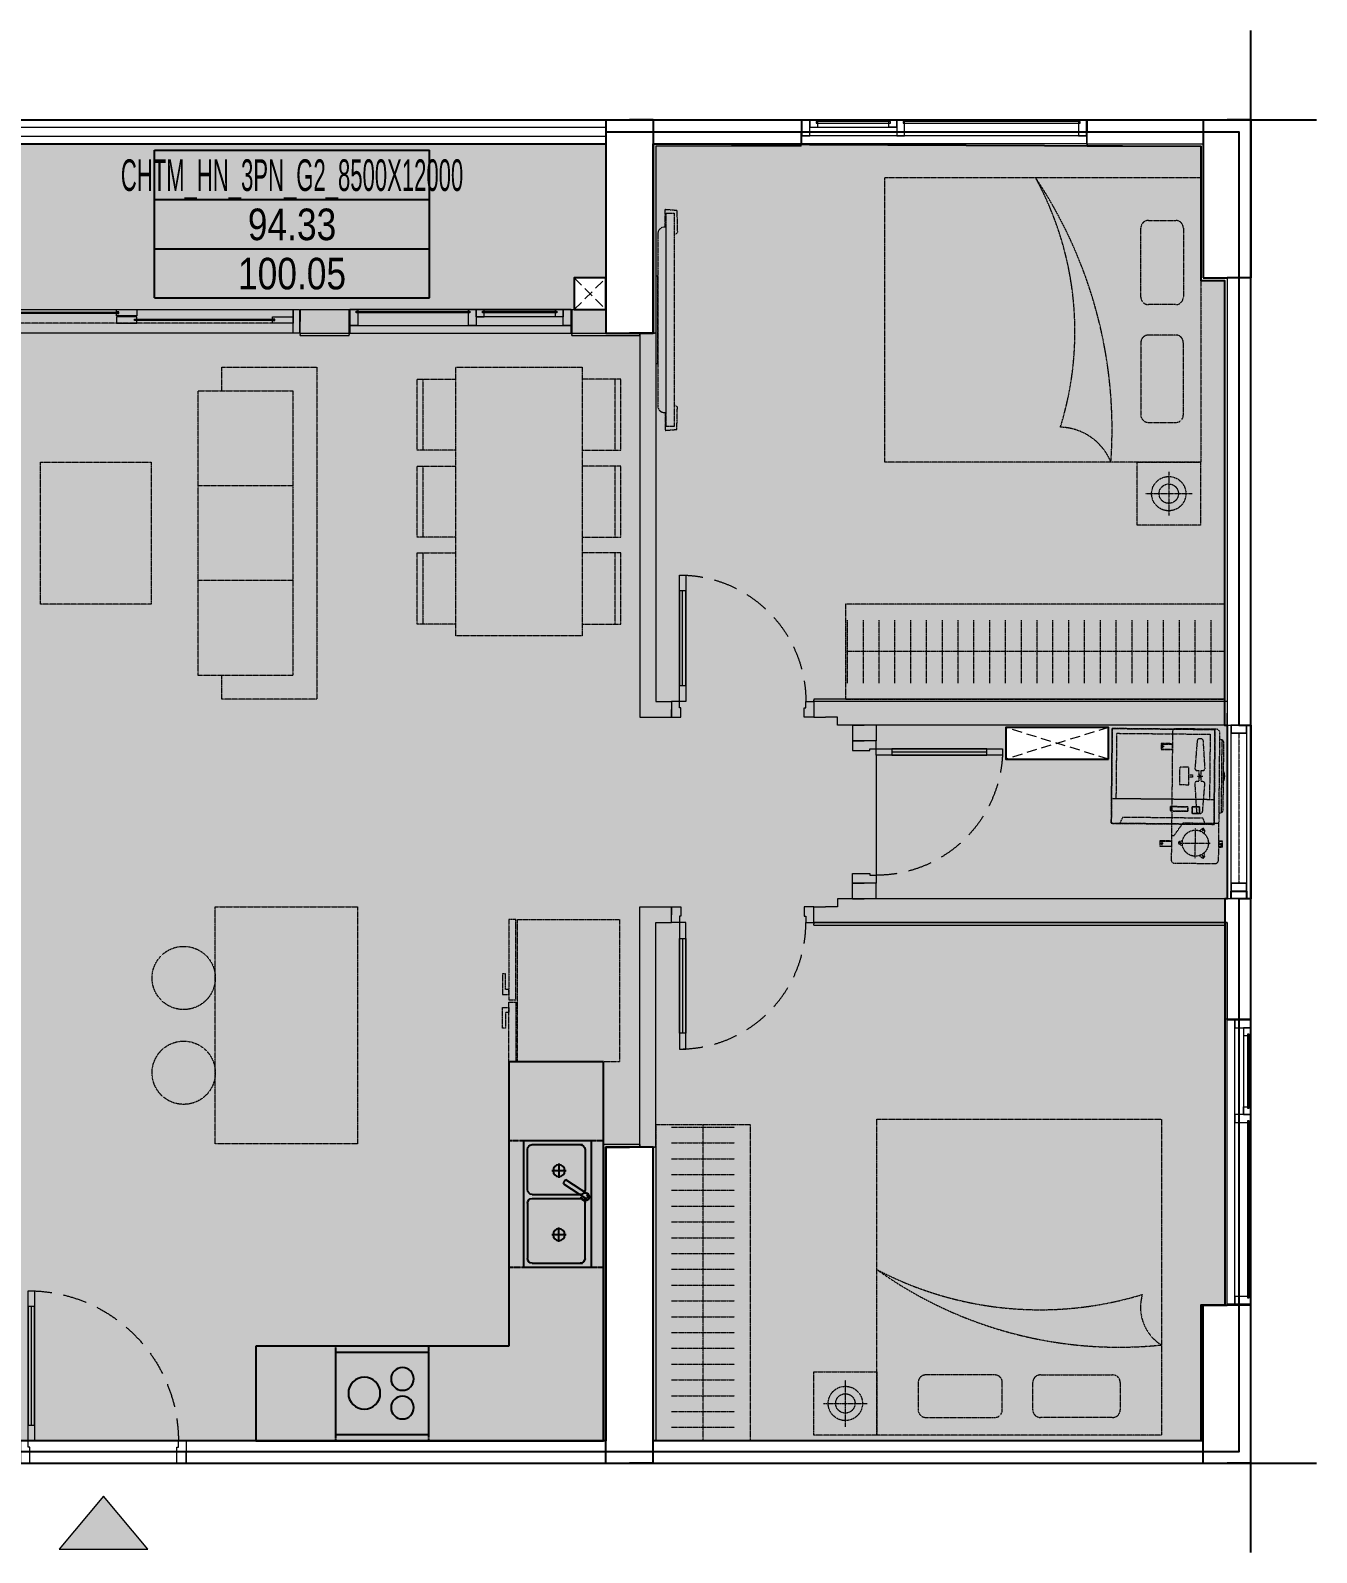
# Model space of a CAD drawing. Extents: x -523 to 12460, y -735 to 8898.
# Drawn here: x 4322 to 12460, y -735 to 8898 of the extents above; entities that cross this region are included whole.
import ezdxf
from ezdxf.enums import TextEntityAlignment as Align

# ---------------------------------------------------------------- set-up
doc = ezdxf.new("R2010")
doc.units = 0
doc.linetypes.add('3PN B$0$HIDDENX2', pattern=[0.75, 0.5, -0.25])
doc.linetypes.add('HIDDEN', pattern=[9.525, 6.35, -3.175])
doc.layers.get('0').update_dxf_attribs({"color": 231})
doc.layers.get('DefPoints').update_dxf_attribs({"color": 191})
doc.layers.add('A-AREA-SPACE', color=130, linetype='Continuous', plot=False)
doc.layers.add('A-AREA-WALL-CENTER', color=210, linetype='Continuous', plot=False)
doc.layers.add('A-CONC', color=2, linetype='Continuous')
doc.layers.add('A-EQPM', color=127, linetype='Continuous')
for name, color, linetype, lineweight in [('A-DOOR', 142, 'Continuous', 9), ('A-FNSH', 253, 'Continuous', 9), ('A-FURN', 251, 'Continuous', 5), ('A-Hatch mau co cau', 7, 'Continuous', 9), ('A-HIDD', 45, 'HIDDEN', 9), ('A-PATT', 252, 'Continuous', 9), ('A-RAIL', 153, 'Continuous', 9), ('A-WALL-INT', 31, 'Continuous', 20), ('A-WALL-PRTN', 6, 'Continuous', 9)]:
    doc.layers.add(name, color=color, linetype=linetype, lineweight=lineweight)
doc.styles.add('VTK_Arial', font='arial.ttf', dxfattribs={"width": 0.8})

# ---------------------------------------------------------------- blocks, each defined once
blk = doc.blocks.new('DT-CAN')
at = {"layer": 'DefPoints'}
for p, q in [((-870.7, 0), (870.7, 0)), ((-870.7, -934.4), (-870.7, 0)), ((870.7, -934.4), (870.7, 0)), ((-870.7, -311.5), (870.7, -311.5)), ((-870.7, -622.9), (870.7, -622.9)), ((-870.7, -934.4), (870.7, -934.4))]:
    blk.add_line(p, q, dxfattribs=at)
at = {"layer": 'DefPoints', "color": 7, "style": 'VTK_Arial', "width": 0.5}
blk.add_attdef('LOAICAN', text='', height=200, dxfattribs=at).set_placement((0, -257.5), align=Align.CENTER)
at = {"layer": 'DefPoints', "color": 5, "style": 'VTK_Arial', "width": 0.8}
blk.add_attdef('DT-TT', text='', height=200, dxfattribs=at).set_placement((0, -569), align=Align.CENTER)
at = {"layer": 'DefPoints', "color": 6, "style": 'VTK_Arial', "width": 0.8}
blk.add_attdef('DT-TIM', text='', height=200, dxfattribs=at).set_placement((0, -880.4), align=Align.CENTER)
blk = doc.blocks.new('F-BEP-DAOBEP-01')
at = {"linetype": 'HIDDEN', "ltscale": 0.3}
blk.add_lwpolyline([(1500, 0), (0, 0), (0, 900), (1500, 900)], close=True, dxfattribs=at)
for centre in [(450, 1100), (1050, 1100)]:
    blk.add_circle(centre, 200, dxfattribs=at)
blk = doc.blocks.new('s1_giuong_2000x1800')
at = {"linetype": 'HIDDEN', "ltscale": 0.3}
for p, q in [((111.4, 1491.3), (111.4, 1054.5)), ((332.5, 1539.1), (159.2, 1539.1)), ((380.4, 1054.5), (380.4, 1491.3)), ((159.2, 1006.7), (332.5, 1006.7)), ((159.2, 814), (332.5, 814)), ((111.4, 308.7), (111.4, 766.1)), ((380.4, 766.1), (380.4, 308.7)), ((332.5, 260.9), (159.2, 260.9))]:
    blk.add_line(p, q, dxfattribs=at)
blk.add_lwpolyline([(2000, 1800), (2000, 0), (0, 0), (0, 1800), (2000, 1800)], dxfattribs=at)
for centre, radius, start, end in [((3190.5, 268.7), 2634.4, 144.46079, 185.85465), ((3015.1, 768.5), 2222.2, 152.34351, 196.95563), ((159.2, 1491.3), 47.8, 90, 180), ((332.5, 1491.3), 47.8, 0, 90), ((159.2, 1054.5), 47.8, 180, 270), ((332.5, 1054.5), 47.8, 270, 0), ((159.2, 766.1), 47.8, 90, 180), ((332.5, 766.1), 47.8, 0, 90), ((159.2, 308.7), 47.8, 180, 270), ((332.5, 308.7), 47.8, 270, 0), ((808.7, -149.5), 281.8, 73.3332, 147.96181)]:
    blk.add_arc(centre, radius, start, end, dxfattribs=at)
blk = doc.blocks.new('A$C99de5d64')
at = {"layer": 'A-Hatch mau co cau', "true_color": 0xb30000}
h = blk.add_hatch(color=12, dxfattribs=at)
h.dxf.hatch_style = 1
h.paths.add_polyline_path([(-174.8, 210), (0, 0), (175.2, 210)])
at = {"layer": 'A-Hatch mau co cau', "color": 12, "true_color": 0xb30000}
blk.add_lwpolyline([(-174.8, 210), (0, 0), (175.2, 210)], close=True, dxfattribs=at)
blk = doc.blocks.new('*U16')
at = {"linetype": 'HIDDEN', "ltscale": 0.3}
for p, q in [((-750, -150), (-750, -1950)), ((-150, -150), (-750, -150)), ((-150, -1950), (-150, -150)), ((-150, -750), (-750, -750)), ((-150, -1350), (-750, -1350)), ((-750, -1950), (-150, -1950))]:
    blk.add_line(p, q, dxfattribs=at)
blk.add_lwpolyline([(-600, -1950), (-600, -2100), (0, -2100), (0, 0), (-600, 0), (-600, -150)], dxfattribs=at)
blk = doc.blocks.new('*U12')
at = {"linetype": 'HIDDEN', "ltscale": 0.3}
for p, q in [((75, 644.4), (75, 400)), ((525, 644.4), (75, 644.4)), ((75, 608.9), (525, 608.9)), ((525, 400), (525, 644.4)), ((1075, 644.4), (625, 644.4)), ((625, 644.4), (625, 400)), ((625, 608.9), (1075, 608.9)), ((1075, 400), (1075, 644.4)), ((1625, 644.4), (1175, 644.4)), ((1175, 644.4), (1175, 400)), ((1175, 608.9), (1625, 608.9)), ((1625, 400), (1625, 644.4)), ((1700, 400), (0, 400)), ((0, 400), (0, -400)), ((1700, -400), (1700, 400)), ((0, -400), (1700, -400)), ((75, -644.4), (75, -400)), ((525, -400), (525, -644.4)), ((625, -644.4), (625, -400)), ((1075, -400), (1075, -644.4)), ((1175, -644.4), (1175, -400)), ((1625, -400), (1625, -644.4)), ((525, -608.9), (75, -608.9)), ((525, -644.4), (75, -644.4)), ((1075, -608.9), (625, -608.9)), ((1075, -644.4), (625, -644.4)), ((1625, -608.9), (1175, -608.9)), ((1625, -644.4), (1175, -644.4))]:
    blk.add_line(p, q, dxfattribs=at)
blk = doc.blocks.new('*U71')
at = {"linetype": 'HIDDEN', "ltscale": 0.3}
for p, q in [((650, 0), (0, 0)), ((0, 0), (0, -600)), ((0, 0), (0, -444.2)), ((0, 0), (650, 0)), ((650, -600), (650, 0)), ((650, 0), (650, -444.2)), ((30, -30), (620, -30)), ((30, -444.2), (30, -30)), ((620, -30), (620, -444.2)), ((0, -600), (0, -444.2)), ((650, -444.2), (0, -444.2)), ((620, -444.2), (30, -444.2)), ((650, -600), (650, -444.2)), ((56.2, -600), (72.3, -559.6)), ((72.3, -559.6), (577.7, -559.6)), ((373.1, -490.4), (373.1, -518.1)), ((483.8, -490.4), (373.1, -490.4)), ((373.1, -518.1), (483.8, -518.1)), ((483.8, -518.1), (483.8, -490.4)), ((511.5, -490.4), (511.5, -531.9)), ((557.7, -490.4), (511.5, -490.4)), ((511.5, -531.9), (557.7, -531.9)), ((557.7, -531.9), (557.7, -490.4)), ((577.7, -559.6), (593.8, -600)), ((0, -600), (650, -600)), ((0, -600), (650, -600))]:
    blk.add_line(p, q, dxfattribs=at)
for points in [[(650, -600), (0, -600), (0, 0), (650, 0)], [(650, -600), (0, -600), (0, -444.2), (0, 0), (650, 0), (650, -444.2)], [(30, -444.2), (30, -30), (620, -30), (620, -444.2)], [(483.8, -518.1), (373.1, -518.1), (373.1, -490.4), (483.8, -490.4)], [(557.7, -531.9), (511.5, -531.9), (511.5, -490.4), (557.7, -490.4)]]:
    blk.add_lwpolyline(points, close=True, dxfattribs=at)
blk = doc.blocks.new('*U109')
at = {"linetype": 'HIDDEN', "ltscale": 0.3, "extrusion": (0, 0, -1)}
for p, q in [((0, 700), (376, 700)), ((0, 654.3), (0, 700)), ((211.6, 740.1), (343.1, 740.1)), ((211.6, 720.8), (211.6, 740.1)), ((311.6, 720.8), (211.6, 720.8)), ((311.6, 700), (311.6, 720.8)), ((343.1, 700), (311.6, 700)), ((343.1, 740.1), (343.1, 700)), ((376, 700), (376, 654.3)), ((900, 700), (392, 700)), ((392, 700), (392, 654.3)), ((556.4, 740.1), (424.9, 740.1)), ((424.9, 740.1), (424.9, 700)), ((424.9, 700), (456.4, 700)), ((456.4, 700), (456.4, 720.8)), ((456.4, 720.8), (556.4, 720.8)), ((556.4, 720.8), (556.4, 740.1)), ((900, 654.3), (900, 700)), ((376, 654.3), (0, 654.3)), ((0, 0), (0, 645.2)), ((0, 645.2), (900, 645.2)), ((392, 654.3), (900, 654.3)), ((900, 645.2), (900, 0)), ((900, 0), (0, 0))]:
    blk.add_line(p, q, dxfattribs=at)
blk = doc.blocks.new('F-PN-GIUONG-2000X1800')
at = {"linetype": 'HIDDEN', "ltscale": 0.3}
for p, q in [((332.5, -250.5), (159.2, -250.5)), ((111.4, -298.4), (111.4, -755.8)), ((380.4, -755.8), (380.4, -298.4)), ((159.2, -803.7), (332.5, -803.7)), ((111.4, -1481), (111.4, -1044.2)), ((159.2, -996.3), (332.5, -996.3)), ((380.4, -1044.2), (380.4, -1481)), ((332.5, -1528.8), (159.2, -1528.8))]:
    blk.add_line(p, q, dxfattribs=at)
blk.add_lwpolyline([(2000, 0), (2000, -1800), (0, -1800), (0, 0), (2000, 0)], dxfattribs=at)
for centre, radius, start, end in [((3425.4, -206.5), 2863.1, 175.86471, 213.81984), ((898.8, 135.1), 355.7, 202.32224, 268.49672), ((159.2, -298.4), 47.8, 90, 180), ((332.5, -298.4), 47.8, 0, 90), ((2827.6, -825.1), 2030.2, 162.67464, 208.69937), ((159.2, -755.8), 47.8, 180, 270), ((332.5, -755.8), 47.8, 270, 0), ((159.2, -1044.2), 47.8, 90, 180), ((332.5, -1044.2), 47.8, 0, 90), ((159.2, -1481), 47.8, 180, 270), ((332.5, -1481), 47.8, 270, 0)]:
    blk.add_arc(centre, radius, start, end, dxfattribs=at)
blk = doc.blocks.new('E-CHUNG-CUCNONG-DH')
at = {"linetype": 'HIDDEN', "ltscale": 0.3}
for p, q in [((292.8, 313.7), (311.7, 313.7)), ((302.2, 304.3), (302.2, 323.2)), ((-127.5, 157.6), (-127.5, 194.3)), ((221.4, 195.2), (205, 204.7)), ((217.9, 208.1), (208.5, 191.8)), ((297.5, 56.8), (297.5, 245.7)), ((373.6, 195.2), (390, 204.7)), ((386.5, 191.8), (377.1, 208.1)), ((391.9, 151.3), (203.1, 151.3)), ((288.1, 53.9), (306.9, 53.9)), ((297.5, 63.4), (297.5, 44.5)), ((-302.2, -61.4), (-321.1, -61.4)), ((-311.7, -51.9), (-311.7, -70.8)), ((292.8, -61.4), (311.7, -61.4)), ((302.2, -51.9), (302.2, -70.8))]:
    blk.add_line(p, q, dxfattribs=at)
blk.add_lwpolyline([(-406.1, 0), (406.1, 0, 0.414214), (425, 18.9), (425, 275.9, 0.414214), (401.4, 299.6), (-401.4, 299.6, 0.414214), (-425, 275.9), (-425, 18.9, 0.414214)], format="xyb", close=True, dxfattribs=at)
for points in [[(-363.6, 299.6), (-357.7, 314.3, -0.306678), (-344.6, 323.2), (89.6, 323.2, -0.306678), (102.7, 314.3), (108.6, 299.6)], [(219, 177.2), (205.8, 194.1, -0.677033), (214.5, 209.3), (235.8, 206.2)], [(359.2, 206.2), (380.5, 209.3, -0.677033), (389.2, 194.1), (376, 177.2)], [(314.2, 70.4), (306.3, 50.4, -0.677033), (288.7, 50.4), (280.8, 70.4)]]:
    blk.add_lwpolyline(points, format="xyb", dxfattribs=at)
for points in [[(102.7, 314.3), (-357.7, 314.3)], [(250.3, 0), (250.3, 16.2), (170, 72.6), (170, 299.6)], [(286.2, 323.2), (286.2, 299.6)], [(318.3, 323.2), (318.3, 299.6)], [(-134.4, 106.2), (-134.4, 128.2), (-120.6, 128.2), (-120.6, 106.2)], [(-327.7, -70.8), (-327.7, 0)], [(-295.6, -70.8), (-295.6, 0)], [(286.2, -70.8), (286.2, 0)], [(318.3, -70.8), (318.3, 0)]]:
    blk.add_lwpolyline(points, dxfattribs=at)
for points in [[(283.3, 299.6), (321.1, 299.6), (321.1, 323.2), (283.3, 323.2)], [(-182.9, 47.4), (-72.1, 47.4), (-72.1, 106.2), (-182.9, 106.2)], [(283.3, 0), (321.1, 0), (321.1, -70.8), (283.3, -70.8)], [(-292.8, 0), (-330.6, 0), (-330.6, -70.8), (-292.8, -70.8)]]:
    blk.add_lwpolyline(points, close=True, dxfattribs=at)
for centre, radius in [((302.2, 313.7), 4.72), ((297.5, 151.3), 82.6), ((-311.7, -61.4), 4.72), ((302.2, -61.4), 4.72)]:
    blk.add_circle(centre, radius, dxfattribs=at)
blk.add_arc((-127.5, 257.1), 75.6, 61.04446, 118.95554, dxfattribs=at)
for points, weights, knots in [([(-162.1, 193.1), (-162.1, 188.2), (-162.1, 183.3), (-148.2, 183.3), (-134.3, 183.3), (-134.3, 175.9), (-134.3, 168.6), (-148.2, 168.6), (-162.1, 168.6), (-162.1, 163.7), (-162.1, 158.8), (-162.1, 152.4), (-166.6, 148), (-171, 143.6), (-177.1, 144.2), (-264, 150.3), (-350.9, 156.5), (-363.6, 157.6), (-363.6, 171.1), (-363.6, 175.9), (-363.6, 180.7), (-363.6, 194.3), (-350.9, 195.4), (-264, 201.6), (-177.1, 207.7), (-171, 208.2), (-166.6, 203.9), (-162.1, 199.5), (-162.1, 193.1)], [1, 1, 1, 1, 1, 1, 1, 1, 1, 1, 1, 0.916058650995, 1, 0.916058650995, 1, 1, 1, 0.734760240583, 1, 1, 1, 0.734760240583, 1, 1, 1, 0.916058650995, 1, 0.916058650995, 1], [0, 0, 0, 1, 1, 2, 2, 3, 3, 4, 4, 5, 5, 5.825313, 5.825313, 6.650626, 6.650626, 7.650626, 7.650626, 9.141593, 9.141593, 10.141593, 10.141593, 11.632559, 11.632559, 12.632559, 12.632559, 13.457872, 13.457872, 14.283185, 14.283185, 14.283185]), ([(95.9, 156.5), (9, 150.3), (-77.9, 144.2), (-84, 143.6), (-88.4, 148), (-92.9, 152.4), (-92.9, 158.8), (-92.9, 163.7), (-92.9, 168.6), (-106.8, 168.6), (-120.7, 168.6), (-120.7, 175.9), (-120.7, 183.3), (-106.8, 183.3), (-92.9, 183.3), (-92.9, 188.2), (-92.9, 193.1), (-92.9, 199.5), (-88.4, 203.9), (-84, 208.2), (-77.9, 207.7), (9, 201.6), (95.9, 195.4), (108.6, 194.3), (108.6, 180.7), (108.6, 175.9), (108.6, 171.1), (108.6, 157.6), (95.9, 156.5)], [1, 1, 1, 0.916058650995, 1, 0.916058650995, 1, 1, 1, 1, 1, 1, 1, 1, 1, 1, 1, 0.916058650995, 1, 0.916058650995, 1, 1, 1, 0.734760240583, 1, 1, 1, 0.734760240583, 1], [0, 0, 0, 1, 1, 1.825313, 1.825313, 2.650626, 2.650626, 3.650626, 3.650626, 4.650626, 4.650626, 5.650626, 5.650626, 6.650626, 6.650626, 7.650626, 7.650626, 8.475939, 8.475939, 9.301253, 9.301253, 10.301253, 10.301253, 11.792219, 11.792219, 12.792219, 12.792219, 14.283185, 14.283185, 14.283185])]:
    blk.add_rational_spline(points, weights, degree=2, knots=knots, dxfattribs=at)
blk = doc.blocks.new('*U74')
at = {"linetype": 'HIDDEN', "ltscale": 0.3}
blk.add_line((2160, 85), (40, 85), dxfattribs=at)
for p, q in [((158.1, 15.5), (158.1, 24.5)), ((1160.6, 60.5), (1160.6, 69.5))]:
    blk.add_line(p, q)
blk.add_lwpolyline([(0, 0), (2200, 0), (2200, 150), (0, 150)], close=True)
for points in [[(40, 54.5), (40, 0), (0, 0), (0, 150), (40, 150), (40, 0), (40, 0), (40, 54.5)], [(2160, 54.5), (2160, 0), (2200, 0), (2200, 150), (2160, 150), (2160, 0), (2160, 0), (2160, 54.5)], [(155, 0), (40, 0), (40, 10), (40, 10), (40, 40), (155, 40), (162, 40), (170, 40), (170, 25), (155, 25), (155, 15)], [(155, 0), (162, 0), (170, 0), (170, 15), (155, 15)], [(158.1, 15.5), (1054, 15.5), (1054, 24.5), (158.1, 24.5)], [(1172.5, 45), (1042.5, 45), (1042.5, 45), (1042.5, 45), (1042.5, 85), (1157.5, 85), (1164.5, 85), (1172.5, 85), (1172.5, 70), (1157.5, 70), (1157.5, 60), (1172.5, 60), (1172.5, 45)], [(1042.5, 0), (1172.5, 0), (1172.5, 0), (1172.5, 0), (1172.5, 40), (1057.5, 40), (1050.5, 40), (1042.5, 40), (1042.5, 25), (1057.5, 25), (1057.5, 15), (1042.5, 15), (1042.5, 0)], [(1160.6, 60.5), (2042, 60.5), (2042, 69.5), (1160.6, 69.5)], [(2160, 45), (2160, 45), (2160, 85), (2045.5, 85), (2038.5, 85), (2030.5, 85), (2030.5, 70), (2045.5, 70), (2045.5, 60)], [(2045.5, 60), (2030.5, 60), (2030.5, 45), (2160, 45), (2160, 45), (2160, 45), (2160, 45)]]:
    blk.add_lwpolyline(points)
blk = doc.blocks.new('*U69')
blk.add_line((4429.8, 150), (0, 150))
for points in [[(0, 150), (4429.8, 150), (4429.8, 0), (0, 0)], [(0, 105), (4429.8, 105), (4429.8, 45), (0, 45)]]:
    blk.add_lwpolyline(points, close=True)
blk = doc.blocks.new('*U68')
blk.add_line((-100, -70), (-850, -70))
for points in [[(140, 0), (140, -60), (40, -60), (40, -50), (0, -50), (0, 0)], [(0, -50), (-950, -50), (-950, -90), (0, -90)], [(-100, -50), (-100, -90), (-850, -90), (-850, -50)], [(140, -1050), (140, -990), (40, -990), (40, -1000), (0, -1000), (0, -1050)]]:
    blk.add_lwpolyline(points, close=True)
at = {"linetype": '3PN B$0$HIDDENX2', "ltscale": 300}
blk.add_arc((0, -50), 950, 180, 270, dxfattribs=at)
blk = doc.blocks.new('F-PN-DONGIUONG-01')
at = {"linetype": 'HIDDEN', "ltscale": 0.3}
for p, q in [((-200, -348.1), (-200, -51.9)), ((-338.8, -200), (-61.2, -200))]:
    blk.add_line(p, q, dxfattribs=at)
blk.add_lwpolyline([(0, -400), (-400, -400), (-400, 0), (0, 0)], close=True, dxfattribs=at)
for radius in [108.5, 61.3]:
    blk.add_circle((-200, -200), radius, dxfattribs=at)
blk = doc.blocks.new('F-PK-BANSOAN-01')
at = {"linetype": 'HIDDEN', "ltscale": 0.3}
blk.add_lwpolyline([(-700, -900), (-700, 0), (0, 0), (0, -900)], close=True, dxfattribs=at)
blk = doc.blocks.new('F-PK-TV-01')
at = {"linetype": 'HIDDEN', "ltscale": 0.3}
for points in [[(0, -113.8), (0, 0), (-73.9, -5.9), (-77.3, -148.1), (-56.2, -164.8)], [(0, -1285.4), (0, -1399.2), (-73.9, -1393.3), (-77.3, -1251.1), (-56.2, -1234.4)]]:
    blk.add_lwpolyline(points, dxfattribs=at)
for points in [[(-6.2, -1374.6), (-56.2, -1374.6), (-56.2, -24.6), (-6.2, -24.6)], [(60, -422.7), (45.8, -422.7), (45.8, -976.5), (60, -976.5)]]:
    blk.add_lwpolyline(points, close=True, dxfattribs=at)
blk.add_lwpolyline([(-6.2, -1285.4), (7.4, -1285.4, 0.414214), (45.8, -1247), (45.8, -152.2, 0.414214), (7.4, -113.8), (-6.2, -113.8)], format="xyb", close=True, dxfattribs=at)
blk = doc.blocks.new('*U59')
at = {"linetype": 'HIDDEN', "ltscale": 0.3}
for p, q in [((86.1, 499.5), (86.1, 101.1)), ((186.1, 499.5), (186.1, 101.1)), ((286.1, 499.5), (286.1, 101.1)), ((386.1, 499.5), (386.1, 101.1)), ((486.1, 499.5), (486.1, 101.1)), ((586.1, 499.5), (586.1, 101.1)), ((686.1, 499.5), (686.1, 101.1)), ((786.1, 499.5), (786.1, 101.1)), ((886.1, 499.5), (886.1, 101.1)), ((986.1, 499.5), (986.1, 101.1)), ((1086.1, 499.5), (1086.1, 101.1)), ((1186.1, 499.5), (1186.1, 101.1)), ((1286.1, 499.5), (1286.1, 101.1)), ((1386.1, 499.5), (1386.1, 101.1)), ((1486.1, 499.5), (1486.1, 101.1)), ((1586.1, 499.5), (1586.1, 101.1)), ((1686.1, 499.5), (1686.1, 101.1)), ((1786.1, 499.5), (1786.1, 101.1)), ((1886.1, 499.5), (1886.1, 101.1)), ((1986.1, 499.5), (1986.1, 101.1)), ((2086.1, 499.5), (2086.1, 101.1)), ((2186.1, 499.5), (2186.1, 101.1)), ((2286.1, 499.5), (2286.1, 101.1)), ((2386.1, 499.5), (2386.1, 101.1)), ((0, 300), (2400, 300))]:
    blk.add_line(p, q, dxfattribs=at)
blk.add_lwpolyline([(0, 0), (2400, 0), (2400, 600), (0, 600)], close=True, dxfattribs=at)
blk = doc.blocks.new('*U61')
at = {"ltscale": 0.3}
for p, q in [((0, 2200), (0, 0)), ((600, 2200), (0, 2200)), ((600, 600), (600, 2200)), ((2400, 600), (600, 600)), ((2400, 0), (2400, 600)), ((0, 0), (2400, 0))]:
    blk.add_line(p, q, dxfattribs=at)
blk = doc.blocks.new('E-BEP-BEP-03LO')
at = {"ltscale": 0.3}
blk.add_lwpolyline([(560, -590), (40, -590), (40, 0), (560, 0)], close=True, dxfattribs=at)
for centre, radius in [((298.3, -181.4), 101.2), ((207.6, -422.3), 72), ((389.1, -422.3), 72)]:
    blk.add_circle(centre, radius, dxfattribs=at)
at = {"layer": 'DefPoints', "color": 250, "linetype": 'HIDDEN', "ltscale": 0.3}
blk.add_lwpolyline([(0, 0), (600, 0), (600, -590), (0, -590)], close=True, dxfattribs=at)
blk = doc.blocks.new('E-BEP-BORUABAT-02')
at = {"ltscale": 0.3}
for p, q in [((25, -452.2), (25, -132.2)), ((55, -117.2), (405, -117.2)), ((435, -452.2), (435, -132.2)), ((460, -452.2), (460, -132.2)), ((745, -117.2), (490, -117.2)), ((775, -452.2), (775, -132.2)), ((404.5, -482.2), (55.5, -482.2)), ((490.5, -482.2), (744.5, -482.2))]:
    blk.add_line(p, q, dxfattribs=at)
at = {"ltscale": 0.3, "extrusion": (-1.67159e-29, -3.30872e-24, -1)}
for p, q in [((160, -282.2), (250, -282.2)), ((205, -237.2), (205, -327.2)), ((655, -282.2), (565, -282.2)), ((610, -237.2), (610, -327.2))]:
    blk.add_line(p, q, dxfattribs=at)
at = {"ltscale": 0.3}
blk.add_lwpolyline([(800, -507.2), (0, -507.2), (0, -77.2), (800, -77.2)], close=True, dxfattribs=at)
for points in [[(457.3, -93.9), (551.5, -238.7)], [(526.8, -252.8), (432.7, -108)]]:
    blk.add_lwpolyline(points, dxfattribs=at)
for centre in [(205, -282.2), (610, -282.2)]:
    blk.add_circle(centre, 37.5, dxfattribs=at)
for centre, radius, start, end in [((445.5, -115.7), 25.7, 331.89153, 264.77328), ((55, -147.2), 30, 89.99971, 179.99971), ((404.9, -147.2), 30.1, 0.12016, 89.94977), ((445, -115.9), 14.2, 29.73488, 209.73488), ((490.1, -147.2), 30.1, 90.04965, 179.87926), ((745, -147.2), 30, 359.99971, 89.99971), ((527.9, -226), 26.9, 267.84409, 331.62567), ((55.4, -451.7), 30.4, 180.80983, 270.13661), ((404.2, -451.4), 30.8, 270.61845, 358.50448), ((490.8, -451.4), 30.8, 181.49494, 269.38097), ((744.6, -451.7), 30.4, 269.86281, 359.18959)]:
    blk.add_arc(centre, radius, start, end, dxfattribs=at)
at = {"layer": 'DefPoints', "color": 250, "linetype": 'HIDDEN', "ltscale": 0.3}
blk.add_lwpolyline([(800, -600), (0, -600), (0, 0), (800, 0)], close=True, dxfattribs=at)
blk = doc.blocks.new('*U63')
blk.add_line((-100, -70), (-700, -70))
for points in [[(100, 0), (100, -60), (40, -60), (40, -50), (0, -50), (0, 0)], [(0, -50), (-800, -50), (-800, -90), (0, -90)], [(-100, -50), (-100, -90), (-700, -90), (-700, -50)], [(100, -900), (100, -840), (40, -840), (40, -850), (0, -850), (0, -900)]]:
    blk.add_lwpolyline(points, close=True)
at = {"linetype": '3PN B$0$HIDDENX2', "ltscale": 300}
blk.add_arc((0, -50), 800, 180, 270, dxfattribs=at)
blk = doc.blocks.new('*U64')
blk.add_line((-100, -70), (-700, -70))
for points in [[(100, 0), (100, -60), (40, -60), (40, -50), (0, -50), (0, 0)], [(0, -50), (-800, -50), (-800, -90), (0, -90)], [(-100, -50), (-100, -90), (-700, -90), (-700, -50)], [(100, -900), (100, -840), (40, -840), (40, -850), (0, -850), (0, -900)]]:
    blk.add_lwpolyline(points, close=True)
at = {"linetype": '3PN B$0$HIDDENX2', "ltscale": 300}
blk.add_arc((0, -50), 800, 180, 270, dxfattribs=at)
blk = doc.blocks.new('*U65')
blk.add_line((-100, -70), (-700, -70))
for points in [[(150, 0), (150, -60), (40, -60), (40, -50), (0, -50), (0, 0)], [(0, -50), (-800, -50), (-800, -90), (0, -90)], [(-100, -50), (-100, -90), (-700, -90), (-700, -50)], [(150, -900), (150, -840), (40, -840), (40, -850), (0, -850), (0, -900)]]:
    blk.add_lwpolyline(points, close=True)
at = {"linetype": '3PN B$0$HIDDENX2', "ltscale": 300}
blk.add_arc((0, -50), 800, 180, 270, dxfattribs=at)
blk = doc.blocks.new('*U54')
blk.add_line((0, -150), (1800, -150))
at = {"ltscale": 2000}
for points in [[(0, 0), (0, -150), (-5, -150), (-5, 0)], [(1805, 0), (1805, -150), (1800, -150), (1800, 0)]]:
    blk.add_lwpolyline(points, close=True, dxfattribs=at)
for points in [[(1800, 0), (0, 0), (0, -100), (1800, -100)], [(0, 0), (50, 0), (50, -100), (0, -100)], [(1150, 0), (1200, 0), (1200, -100), (1150, -100)], [(1200, 0), (1750, 0), (1750, -45), (1200, -45)], [(1250, 0), (1200, 0), (1200, -45), (1250, -45)], [(1700, 0), (1750, 0), (1750, -45), (1700, -45)], [(1750, 0), (1800, 0), (1800, -100), (1750, -100)], [(40, -10), (1160, -10), (1160, -20), (40, -20)], [(1240, -10), (1710, -10), (1710, -20), (1240, -20)]]:
    blk.add_lwpolyline(points, close=True)
blk = doc.blocks.new('*U55')
blk.add_line((0, -150), (1400, -150))
at = {"ltscale": 2000}
for points in [[(0, 0), (0, -150), (-5, -150), (-5, 0)], [(1405, 0), (1405, -150), (1400, -150), (1400, 0)]]:
    blk.add_lwpolyline(points, close=True, dxfattribs=at)
for points in [[(1400, 0), (0, 0), (0, -100), (1400, -100)], [(0, 0), (50, 0), (50, -100), (0, -100)], [(750, 0), (800, 0), (800, -100), (750, -100)], [(800, 0), (1350, 0), (1350, -45), (800, -45)], [(850, 0), (800, 0), (800, -45), (850, -45)], [(1300, 0), (1350, 0), (1350, -45), (1300, -45)], [(1350, 0), (1400, 0), (1400, -100), (1350, -100)], [(40, -10), (760, -10), (760, -20), (40, -20)], [(840, -10), (1310, -10), (1310, -20), (840, -20)]]:
    blk.add_lwpolyline(points, close=True)
blk = doc.blocks.new('*U24')
at = {"linetype": 'HIDDEN', "ltscale": 0.3}
for p, q in [((86.1, 499.5), (86.1, 101.1)), ((186.1, 499.5), (186.1, 101.1)), ((286.1, 499.5), (286.1, 101.1)), ((386.1, 499.5), (386.1, 101.1)), ((486.1, 499.5), (486.1, 101.1)), ((586.1, 499.5), (586.1, 101.1)), ((686.1, 499.5), (686.1, 101.1)), ((786.1, 499.5), (786.1, 101.1)), ((886.1, 499.5), (886.1, 101.1)), ((986.1, 499.5), (986.1, 101.1)), ((1086.1, 499.5), (1086.1, 101.1)), ((1186.1, 499.5), (1186.1, 101.1)), ((1286.1, 499.5), (1286.1, 101.1)), ((1386.1, 499.5), (1386.1, 101.1)), ((1486.1, 499.5), (1486.1, 101.1)), ((1586.1, 499.5), (1586.1, 101.1)), ((1686.1, 499.5), (1686.1, 101.1)), ((1786.1, 499.5), (1786.1, 101.1)), ((1886.1, 499.5), (1886.1, 101.1)), ((1986.1, 499.5), (1986.1, 101.1)), ((0, 300), (2000, 300))]:
    blk.add_line(p, q, dxfattribs=at)
blk.add_lwpolyline([(0, 0), (2000, 0), (2000, 600), (0, 600)], close=True, dxfattribs=at)
blk = doc.blocks.new('E-CHUNG-LOUVER')
blk.add_line((1200, 150), (100, 150))
at = {"linetype": 'HIDDEN', "ltscale": 0.3}
blk.add_line((150, 75), (1100, 75), dxfattribs=at)
for points in [[(100, 150), (1200, 150), (1200, 0), (100, 0)], [(1150, 125), (100, 125), (100, 25), (1150, 25)], [(148.5, 123.5), (101.5, 123.5), (101.5, 26.5), (148.5, 26.5)], [(1148.5, 123.5), (1101.5, 123.5), (1101.5, 26.5), (1148.5, 26.5)], [(1200, 25), (1150, 25), (1150, 125), (1200, 125)], [(1197, 28), (1153, 28), (1153, 122), (1197, 122)]]:
    blk.add_lwpolyline(points, close=True)
for points in [[(150, 125), (100, 125), (100, 25), (150, 25), (150, 125), (100, 125)], [(1150, 125), (1100, 125), (1100, 25), (1150, 25), (1150, 125), (1100, 125)]]:
    blk.add_lwpolyline(points)
blk = doc.blocks.new('*U56')
blk.add_line((0, -150), (1800, -150))
at = {"ltscale": 2000}
for points in [[(0, 0), (0, -150), (-5, -150), (-5, 0)], [(1805, 0), (1805, -150), (1800, -150), (1800, 0)]]:
    blk.add_lwpolyline(points, close=True, dxfattribs=at)
for points in [[(1800, 0), (0, 0), (0, -100), (1800, -100)], [(0, 0), (50, 0), (50, -100), (0, -100)], [(1150, 0), (1200, 0), (1200, -100), (1150, -100)], [(1200, 0), (1750, 0), (1750, -45), (1200, -45)], [(1250, 0), (1200, 0), (1200, -45), (1250, -45)], [(1700, 0), (1750, 0), (1750, -45), (1700, -45)], [(1750, 0), (1800, 0), (1800, -100), (1750, -100)], [(40, -10), (1160, -10), (1160, -20), (40, -20)], [(1240, -10), (1710, -10), (1710, -20), (1240, -20)]]:
    blk.add_lwpolyline(points, close=True)

msp = doc.modelspace()

# ---------------------------------------------------------------- hatches: boundary and pattern name
at = {"layer": 'A-PATT', "ltscale": 0.3, "true_color": 0xeecdb4}
h = msp.add_hatch(color=254, dxfattribs=at)
h.dxf.hatch_style = 1
h.paths.add_polyline_path([(11143.2, 4286.1), (11143.2, 4486.1), (10493.2, 4486.1), (10493.2, 4286.1)], flags=16)
h.paths.add_polyline_path([(7763.4, 7131.1), (7963.4, 7131.1), (7963.4, 7331.1), (7763.4, 7331.1)], flags=16)
h.paths.add_polyline_path([(208.4, 8166.1), (3533.6, 8166.1), (3533.6, 8181.1), (7963.4, 8181.1), (7963.4, 6981.1), (8263.4, 6981.1), (8263.4, 8181.1), (11728.4, 8166.1), (11728.4, 7316.1), (11878.4, 7316.1), (11878.4, 4501.1), (11893.4, 4501.1), (11893.4, 3401.1), (11878.7, 3401.1), (11878.7, 831.1), (11728.4, 831.1), (11728.4, -28.9), (8263.4, -28.9), (8263.4, 1831.1), (7963.4, 1831.1), (7963.4, -28.9), (3468.6, -28.9), (3468.6, -13.9), (2172, -13.9), (2166.7, 976.2), (1728.4, 976.2), (1728.4, -13.9), (208.4, -13.9), (208.4, 1846.1), (128.4, 1846.1), (128.4, 2721.1), (113.4, 2721.1), (113.4, 6316.1), (208.4, 6316.1)])

# ---------------------------------------------------------------- linework, layer by layer
at = {"layer": 'A-AREA-SPACE'}
msp.add_lwpolyline([(3533.6, 8181.1), (7963.4, 8181.1), (7963.4, 6981.1), (8263.4, 6981.1), (8263.4, 8181.1), (11728.4, 8166.1), (11728.4, 7316.1), (11878.4, 7316.1), (11878.4, 4501.1), (11893.4, 4501.1), (11893.4, 3401.1), (11878.7, 3401.1), (11878.7, 831.1), (11728.4, 831.1), (11728.4, -28.9), (8263.4, -28.9), (8263.4, 1831.1), (7963.4, 1831.1), (7963.4, -28.9), (3468.6, -28.9)], dxfattribs=at)
for points in [[(7763.4, 7131.1), (7963.4, 7131.1), (7963.4, 7331.1), (7763.4, 7331.1)], [(11143.2, 4286.1), (11143.2, 4486.1), (10493.2, 4486.1), (10493.2, 4286.1)]]:
    msp.add_lwpolyline(points, close=True, dxfattribs=at)
at = {"layer": 'A-AREA-WALL-CENTER'}
msp.add_lwpolyline([(43.4, 8256.1), (3533.6, 8256.1), (3533.6, 8331.1), (7963.4, 8331.1), (7963.4, 8256.1), (11968.4, 8256.1), (11968.4, 4501.1), (12043.4, 4501.1), (12043.4, 3401.1), (12043.4, 3401.1), (11968.4, 3401.1), (11968.4, -98.9), (43.4, -98.9)], close=True, dxfattribs=at)
at = {"layer": 'A-CONC'}
for p, q in [((7963.4, 8331.1), (8113.4, 8331.1)), ((7963.4, 8331.1), (7963.4, 6981.1)), ((8263.4, 8331.1), (8113.4, 8331.1)), ((8263.4, 8331.1), (8263.4, 6981.1)), ((11743.4, 8331.1), (11893.4, 8331.1)), ((11743.4, 8331.1), (11743.4, 7331.1)), ((12043.4, 8331.1), (11893.4, 8331.1)), ((12043.4, 8331.1), (12043.4, 7331.1)), ((11743.4, 7331.1), (11893.4, 7331.1)), ((12043.4, 7331.1), (11893.4, 7331.1)), ((7963.4, 6981.1), (8113.4, 6981.1)), ((8263.4, 6981.1), (8113.4, 6981.1)), ((7963.4, -168.9), (7963.4, 1831.1)), ((7963.4, 1831.1), (8113.4, 1831.1)), ((8263.4, 1831.1), (8113.4, 1831.1)), ((8263.4, -168.9), (8263.4, 1831.1)), ((11743.4, -168.9), (11743.4, 831.1)), ((11743.4, 831.1), (11893.4, 831.1)), ((12043.4, 831.1), (11893.4, 831.1)), ((12043.4, -168.9), (12043.4, 831.1)), ((7963.4, -168.9), (8113.4, -168.9)), ((8263.4, -168.9), (8113.4, -168.9)), ((11743.4, -168.9), (11893.4, -168.9)), ((12043.4, -168.9), (11893.4, -168.9))]:
    msp.add_line(p, q, dxfattribs=at)
at = {"layer": 'A-FNSH', "ltscale": 0.3}
for p, q in [((9198.4, 8181.1), (8263.4, 8181.1)), ((8263.4, 8181.1), (8263.4, 6981.1)), ((9198.4, 8166.1), (8278.4, 8166.1)), ((8278.4, 8166.1), (8278.4, 6981.1)), ((9198.4, 8181.1), (9198.4, 8173.6)), ((9198.4, 8166.1), (9198.4, 8173.6)), ((11008.4, 8181.1), (11008.4, 8173.6)), ((11008.4, 8181.1), (11743.4, 8181.1)), ((11008.4, 8166.1), (11008.4, 8173.6)), ((11008.4, 8166.1), (11728.4, 8166.1)), ((11728.4, 8166.1), (11728.4, 7316.1)), ((11743.4, 8181.1), (11743.4, 7331.1)), ((11743.4, 7331.1), (11893.4, 7331.1)), ((11893.4, 7331.1), (11893.4, 4651.1)), ((11728.4, 7316.1), (11878.4, 7316.1)), ((11878.4, 7316.1), (11878.4, 4666.1)), ((6028.6, 6981.1), (6028.6, 6973.6)), ((6028.6, 6981.1), (6338.4, 6981.1)), ((6028.6, 6966.1), (6028.6, 6973.6)), ((6028.6, 6966.1), (6338.4, 6966.1)), ((6338.4, 6981.1), (6338.4, 6973.6)), ((6338.4, 6966.1), (6338.4, 6973.6)), ((7748.4, 6981.1), (7748.4, 6973.6)), ((7748.4, 6981.1), (8178.4, 6981.1)), ((7748.4, 6966.1), (7748.4, 6973.6)), ((7748.4, 6966.1), (8178.4, 6966.1)), ((8178.4, 6981.1), (8178.4, 6973.6)), ((8178.4, 6966.1), (8178.4, 6973.6)), ((8263.4, 6981.1), (8270.9, 6981.1)), ((8278.4, 6981.1), (8270.9, 6981.1)), ((11878.4, 4666.1), (9278.4, 4666.1)), ((9278.4, 4666.1), (9278.4, 4658.6)), ((9278.4, 4651.1), (9278.4, 4658.6)), ((11893.4, 4651.1), (9278.4, 4651.1)), ((9278.4, 3251.1), (9278.4, 3243.6)), ((9278.4, 3251.1), (11893.4, 3251.1)), ((9278.4, 3236.1), (9278.4, 3243.6)), ((9278.4, 3236.1), (11878.4, 3236.1)), ((11878.4, 3236.1), (11878.4, 2641.1)), ((11893.4, 3251.1), (11893.4, 2641.1)), ((11878.4, 2641.1), (11885.9, 2641.1)), ((11893.4, 2641.1), (11885.9, 2641.1)), ((8178.4, 1846.1), (7948.4, 1846.1)), ((7948.4, 1846.1), (7948.4, -28.9)), ((8178.4, 1831.1), (7963.4, 1831.1)), ((7963.4, 1831.1), (7963.4, -28.9)), ((8178.4, 1846.1), (8178.4, 1838.6)), ((8178.4, 1831.1), (8178.4, 1838.6)), ((8263.4, 1831.1), (8270.9, 1831.1)), ((8263.4, 1831.1), (8263.4, -28.9)), ((8278.4, 1831.1), (8270.9, 1831.1)), ((8278.4, 1831.1), (8278.4, -28.9)), ((11728.4, 831.1), (11735.9, 831.1)), ((11728.4, 831.1), (11728.4, -28.9)), ((11743.4, 831.1), (11735.9, 831.1)), ((11743.4, 831.1), (11743.4, -28.9)), ((7948.4, -28.9), (7955.9, -28.9)), ((7963.4, -28.9), (7955.9, -28.9)), ((8263.4, -28.9), (8270.9, -28.9)), ((8278.4, -28.9), (8270.9, -28.9)), ((11728.4, -28.9), (11735.9, -28.9)), ((11743.4, -28.9), (11735.9, -28.9))]:
    msp.add_line(p, q, dxfattribs=at)
msp.add_lwpolyline([(9673.4, 4311.1), (9673.4, 3551.1)], dxfattribs=at)
at = {"layer": 'A-HIDD', "ltscale": 10}
for points in [[(7763.4, 7331.1), (7963.4, 7131.1)], [(7763.4, 7131.1), (7963.4, 7331.1)], [(11143.2, 4286.1), (10493.2, 4486.1)], [(11143.2, 4486.1), (10493.2, 4286.1)]]:
    msp.add_lwpolyline(points, dxfattribs=at)
at = {"layer": 'A-WALL-INT'}
for p, q in [((8178.4, 6981.1), (8228.4, 6981.1)), ((8178.4, 6981.1), (8178.4, 4551.1)), ((8278.4, 6981.1), (8228.4, 6981.1)), ((8278.4, 6981.1), (8278.4, 4651.1)), ((8278.4, 4651.1), (8378.4, 4651.1)), ((8378.4, 4651.1), (8378.4, 4601.1)), ((8178.4, 4551.1), (8378.4, 4551.1)), ((8378.4, 4551.1), (8378.4, 4601.1)), ((8178.4, 1831.1), (8178.4, 3351.1)), ((8178.4, 3351.1), (8378.4, 3351.1)), ((8378.4, 3351.1), (8378.4, 3301.1)), ((8378.4, 3251.1), (8378.4, 3301.1)), ((8278.4, 1831.1), (8278.4, 3251.1)), ((8278.4, 3251.1), (8378.4, 3251.1)), ((8178.4, 1831.1), (8228.4, 1831.1)), ((8278.4, 1831.1), (8228.4, 1831.1)), ((7963.4, -28.9), (5308.4, -28.9)), ((5308.4, -28.9), (5308.4, -98.9)), ((7963.4, -28.9), (7963.4, -98.9)), ((11743.4, -28.9), (8263.4, -28.9)), ((8263.4, -28.9), (8263.4, -98.9)), ((11743.4, -28.9), (11743.4, -98.9)), ((5308.4, -168.9), (5308.4, -98.9)), ((7963.4, -168.9), (5308.4, -168.9)), ((7963.4, -168.9), (7963.4, -98.9)), ((8263.4, -168.9), (8263.4, -98.9)), ((11743.4, -168.9), (8263.4, -168.9)), ((11743.4, -168.9), (11743.4, -98.9))]:
    msp.add_line(p, q, dxfattribs=at)
at = {"layer": 'A-WALL-PRTN'}
for p, q in [((8263.4, 8331.1), (8263.4, 8256.1)), ((8263.4, 8331.1), (9198.4, 8331.1)), ((9198.4, 8331.1), (9198.4, 8256.1)), ((11008.4, 8331.1), (11008.4, 8256.1)), ((11008.4, 8331.1), (11743.4, 8331.1)), ((11743.4, 8331.1), (11743.4, 8256.1)), ((8263.4, 8181.1), (8263.4, 8256.1)), ((9198.4, 8181.1), (9198.4, 8256.1)), ((11008.4, 8181.1), (11008.4, 8256.1)), ((11743.4, 8181.1), (11743.4, 8256.1)), ((8263.4, 8181.1), (9198.4, 8181.1)), ((11008.4, 8181.1), (11743.4, 8181.1)), ((11893.4, 7331.1), (11968.4, 7331.1)), ((11893.4, 7331.1), (11893.4, 4501.1)), ((12043.4, 7331.1), (11968.4, 7331.1)), ((12043.4, 7331.1), (12043.4, 4501.1)), ((6028.6, 7131.1), (6028.6, 7056.1)), ((6028.6, 7131.1), (6338.4, 7131.1)), ((6338.4, 7131.1), (6338.4, 7056.1)), ((7748.4, 7131.1), (7748.4, 7056.1)), ((7748.4, 7131.1), (7963.4, 7131.1)), ((7963.4, 7131.1), (7963.4, 7056.1)), ((6028.6, 6981.1), (6028.6, 7056.1)), ((6338.4, 6981.1), (6338.4, 7056.1)), ((7748.4, 6981.1), (7748.4, 7056.1)), ((7963.4, 6981.1), (7963.4, 7056.1)), ((6028.6, 6981.1), (6338.4, 6981.1)), ((7748.4, 6981.1), (7963.4, 6981.1)), ((11893.4, 4651.1), (9278.4, 4651.1)), ((9278.4, 4651.1), (9278.4, 4551.1)), ((11893.4, 4651.1), (11893.4, 4576.1)), ((9278.4, 4551.1), (9353.4, 4551.1)), ((9428.4, 4551.1), (9353.4, 4551.1)), ((9428.4, 4501.1), (9428.4, 4551.1)), ((11893.4, 4501.1), (11893.4, 4576.1)), ((11893.4, 4501.1), (9428.4, 4501.1)), ((9523.4, 4501.1), (9598.4, 4501.1)), ((9523.4, 4501.1), (9523.4, 4401.1)), ((9673.4, 4501.1), (9598.4, 4501.1)), ((9673.4, 4501.1), (9673.4, 4401.1)), ((11893.4, 4501.1), (11968.4, 4501.1)), ((12043.4, 4501.1), (11968.4, 4501.1)), ((9523.4, 4401.1), (9598.4, 4401.1)), ((9673.4, 4401.1), (9598.4, 4401.1)), ((9523.4, 3401.1), (9523.4, 3501.1)), ((9523.4, 3501.1), (9598.4, 3501.1)), ((9673.4, 3501.1), (9598.4, 3501.1)), ((9673.4, 3401.1), (9673.4, 3501.1)), ((12043.4, 3401.1), (9428.4, 3401.1)), ((9428.4, 3401.1), (9428.4, 3351.1)), ((9523.4, 3401.1), (9598.4, 3401.1)), ((9673.4, 3401.1), (9598.4, 3401.1)), ((12043.4, 2641.1), (12043.4, 3401.1)), ((9278.4, 3251.1), (9278.4, 3351.1)), ((9278.4, 3351.1), (9353.4, 3351.1)), ((9428.4, 3351.1), (9353.4, 3351.1)), ((11893.4, 3251.1), (9278.4, 3251.1)), ((11893.4, 2641.1), (11893.4, 3251.1)), ((11893.4, 2641.1), (11968.4, 2641.1)), ((12043.4, 2641.1), (11968.4, 2641.1))]:
    msp.add_line(p, q, dxfattribs=at)
at = {"layer": 'DefPoints', "ltscale": 0.3}
for p, q in [((12043.4, -735.5), (12043.4, 8897.7)), ((-523.2, 8331.1), (12459.9, 8331.1)), ((-523.2, -168.9), (12459.9, -168.9))]:
    msp.add_line(p, q, dxfattribs=at)

# ---------------------------------------------------------------- block references
at = {"xscale": 1.600000000000002, "yscale": 1.600000000000002, "zscale": 1.600000000000002, "rotation": 180}
msp.add_blockref('A$C99de5d64', (4784.5, -378.4), dxfattribs=at)
at = {"layer": 'A-DOOR', "linetype": 'HIDDEN', "xscale": -1}
msp.add_blockref('*U54', (11003.4, 8331.1), dxfattribs=at)
at = {"layer": 'A-DOOR', "xscale": -1, "rotation": 180}
msp.add_blockref('*U74', (3823.6, 7131.1), dxfattribs=at)
at = {"layer": 'A-DOOR', "linetype": 'HIDDEN'}
msp.add_blockref('*U55', (6343.4, 7131.1), dxfattribs=at)
at = {"layer": 'A-DOOR', "ltscale": 0.3, "xscale": -1, "rotation": 90}
for name, p in [('*U63', (8378.4, 4651.1)), ('*U68', (4258.4, -28.9))]:
    msp.add_blockref(name, p, dxfattribs=at)
at = {"layer": 'A-DOOR', "ltscale": 0.3, "xscale": -1}
msp.add_blockref('*U65', (9673.4, 4401.1), dxfattribs=at)
at = {"layer": 'A-DOOR', "ltscale": 0.3, "rotation": 90.00000000000001}
msp.add_blockref('*U64', (8378.4, 3251.1), dxfattribs=at)
at = {"layer": 'A-DOOR', "linetype": 'HIDDEN', "xscale": -1, "rotation": 270}
msp.add_blockref('*U56', (12043.4, 836.1), dxfattribs=at)
at = {"layer": 'A-EQPM', "linetype": 'HIDDEN', "rotation": 89.99999999999999}
msp.add_blockref('*U61', (7948.4, -28.9), dxfattribs=at)
at = {"layer": 'A-EQPM', "xscale": -1}
for name, p, rotation in [('E-BEP-BORUABAT-02', (7948.4, 1071.1), 270), ('E-BEP-BEP-03LO', (6253.4, 571.1), 90)]:
    msp.add_blockref(name, p, dxfattribs=dict(at, rotation=rotation))
at = {"layer": 'A-FURN'}
for name, p, rotation in [('F-PN-GIUONG-2000X1800', (11728.4, 6166.1), 179.9999999999999), ('F-PK-TV-01', (8338.3, 6366.5), 180), ('*U59', (11878.4, 5266.1), 180), ('*U109', (8048.4, 2371.1), 90.00000000044491), ('*U24', (8878.4, -28.9), 90)]:
    msp.add_blockref(name, p, dxfattribs=dict(at, rotation=rotation))
at = {"layer": 'A-FURN', "xscale": -1}
for name, p, rotation in [('*U16', (6133.2, 4666.1), 180), ('*U12', (7413.4, 6766.1), 90)]:
    msp.add_blockref(name, p, dxfattribs=dict(at, rotation=rotation))
at = {"layer": 'A-FURN'}
msp.add_blockref('F-PK-BANSOAN-01', (5085.9, 6166.1), dxfattribs=at)
at = {"layer": 'A-FURN', "linetype": 'HIDDEN'}
for name, p, rotation in [('F-PN-DONGIUONG-01', (11724.7, 5766.1), 270), ('E-CHUNG-CUCNONG-DH', (11544.7, 4053.1), 269.4222066834466)]:
    msp.add_blockref(name, p, dxfattribs=dict(at, rotation=rotation))
at = {"layer": 'A-FURN', "xscale": 0.9999978343900436, "yscale": 0.9999978343900436, "zscale": 0.9999978343900436, "rotation": 359.4222066834465}
msp.add_blockref('*U71', (11167.2, 4479.7), dxfattribs=at)
at = {"layer": 'A-FURN', "ltscale": 0.3}
for name, p, rotation in [('F-BEP-DAOBEP-01', (6391.8, 1851.1), 90), ('s1_giuong_2000x1800', (11478.4, 8.3), 89.99999999999999)]:
    msp.add_blockref(name, p, dxfattribs=dict(at, rotation=rotation))
at = {"layer": 'A-FURN', "linetype": 'HIDDEN'}
msp.add_blockref('F-PN-DONGIUONG-01', (9678.4, 408.3), dxfattribs=at)
at = {"layer": 'A-RAIL', "linetype": 'HIDDEN'}
msp.add_blockref('*U69', (3533.6, 8181.1), dxfattribs=at)
at = {"layer": 'A-RAIL', "linetype": 'HIDDEN', "rotation": 270}
msp.add_blockref('E-CHUNG-LOUVER', (11893.4, 4601.1), dxfattribs=at)
at = {"layer": 'DefPoints'}
msp.add_blockref('DT-CAN', (5977.4, 8139.3), dxfattribs=at).add_auto_attribs({'DT-TIM': '100.05', 'DT-TT': '94.33', 'LOAICAN': 'CHTM_HN_3PN_G2_8500X12000'})

doc.saveas('drawing.dxf')
